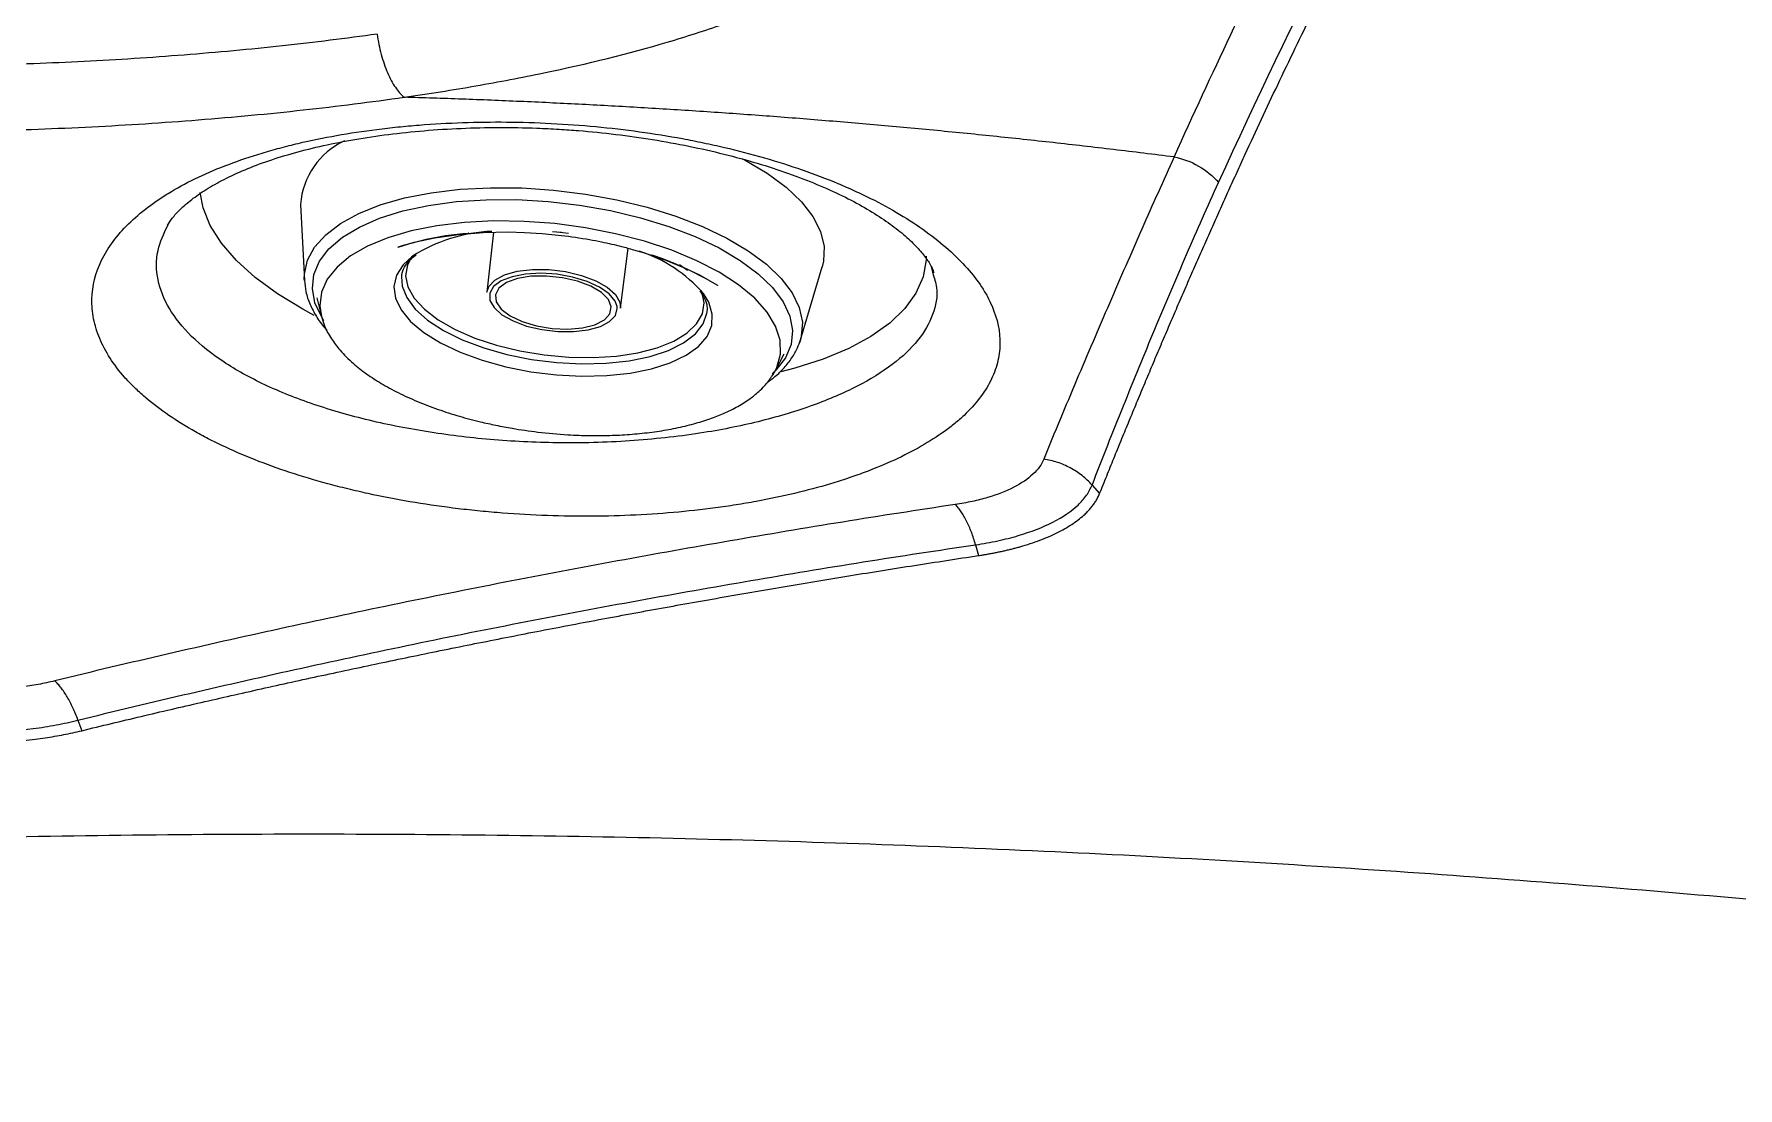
# Model space of a CAD drawing. Extents: x 527 to 611, y 788 to 934.
# Drawn here: x 569.44 to 575.27, y 876.02 to 879.63 of the extents above; entities that cross this region are included whole.
import ezdxf

# ---------------------------------------------------------------- set-up
doc = ezdxf.new("R2010")
doc.units = 0
doc.header["$MEASUREMENT"] = 0
doc.layers.add('1', color=4, linetype='Continuous')
doc.layers.add('GEOMETRY', color=3, linetype='Continuous', lineweight=25)

# ---------------------------------------------------------------- blocks, each defined once
blk = doc.blocks.new('2026_FLAIR')
at = {"layer": 'GEOMETRY'}
for p, q in [((43.2843, 75.6788), (43.2975, 75.4186)), ((42.8298, 75.607), (42.8311, 75.6104)), ((43.9444, 75.5838), (43.922, 75.3786)), ((44.178, 75.5824), (44.1472, 75.5851)), ((44.3789, 75.324), (44.4054, 75.5289)), ((44.6089, 75.4528), (44.581, 75.4722)), ((44.9951, 75.2158), (45.0693, 75.4656)), ((45.4421, 75.4666), (45.4472, 75.4469)), ((43.2975, 75.4186), (43.2973, 75.4243)), ((43.6303, 75.4351), (43.6299, 75.4309)), ((45.4472, 75.4469), (45.448, 75.4439)), ((43.3402, 75.3586), (43.3559, 75.2957)), ((43.3559, 75.2957), (43.3622, 75.2765)), ((44.9095, 75.1101), (44.9395, 75.1676)), ((44.9951, 75.2158), (44.9915, 75.2049)), ((45.9933, 74.7179), (46.019, 74.6887)), ((45.9933, 74.7179), (45.9933, 74.7179)), ((45.5943, 74.5135), (45.6046, 74.4767)), ((42.5226, 73.913), (42.5226, 73.913)), ((42.5226, 73.913), (42.5354, 73.8771))]:
    blk.add_line(p, q, dxfattribs=at)
at = {"layer": 'GEOMETRY', "flags": 128}
for points in [[(44.7943, 75.8364), (44.806, 75.8302), (44.8816, 75.7856)], [(44.8816, 75.7856), (44.946, 75.738), (44.9984, 75.6883), (45.0379, 75.6373), (45.0639, 75.5857), (45.0759, 75.5344), (45.0738, 75.4841), (45.0693, 75.4656)], [(43.3313, 75.2989), (43.2924, 75.3198), (43.2053, 75.3728), (43.1292, 75.4286), (43.0651, 75.4866), (43.0137, 75.5462), (42.9755, 75.6066), (42.951, 75.6673), (42.941, 75.7197)], [(43.2973, 75.4243), (43.2978, 75.4399), (43.3083, 75.4876), (43.3327, 75.533), (43.3705, 75.5753), (43.4211, 75.6139), (43.4836, 75.6481), (43.5571, 75.6773), (43.6403, 75.701), (43.7319, 75.7189), (43.8303, 75.7307), (43.934, 75.7362), (44.0413, 75.7353), (44.1503, 75.728), (44.2593, 75.7144), (44.3665, 75.6947), (44.4701, 75.6693), (44.5685, 75.6386), (44.66, 75.6031), (44.7432, 75.5634), (44.8165, 75.5201)], [(43.3646, 75.2806), (43.3567, 75.293), (43.3338, 75.3422), (43.3248, 75.3911), (43.3299, 75.4388), (43.349, 75.4844), (43.3817, 75.5272), (43.4275, 75.5664), (43.4856, 75.6014), (43.555, 75.6316), (43.6345, 75.6564), (43.7228, 75.6754), (43.8184, 75.6884), (43.9195, 75.695), (44.0246, 75.6952), (44.1317, 75.689), (44.2391, 75.6764), (44.3449, 75.6578), (44.4473, 75.6333), (44.5446, 75.6034), (44.635, 75.5687), (44.7171, 75.5298), (44.7894, 75.4872)], [(44.9095, 75.1101), (44.9147, 75.121), (44.9273, 75.1667), (44.9259, 75.2141), (44.9104, 75.2623), (44.8811, 75.3105), (44.8386, 75.3578), (44.7837, 75.4034), (44.7172, 75.4464), (44.6405, 75.4861), (44.5548, 75.5218), (44.4617, 75.5529), (44.3628, 75.5787), (44.26, 75.5989), (44.155, 75.613), (44.0498, 75.6208), (43.9461, 75.6222), (43.8459, 75.6172), (43.7509, 75.6058), (43.6629, 75.5883), (43.5834, 75.5649), (43.5138, 75.5361), (43.4554, 75.5023), (43.4092, 75.4643), (43.376, 75.4226), (43.3564, 75.3781), (43.3509, 75.3314), (43.3559, 75.2957)], [(43.7761, 75.5701), (43.7761, 75.5701), (43.7784, 75.5705), (43.7814, 75.5709), (43.788, 75.5719), (43.8082, 75.5746), (43.8385, 75.578), (43.8578, 75.5798), (43.8597, 75.58), (43.8598, 75.58), (43.8598, 75.58), (43.8598, 75.58), (43.8598, 75.58), (43.8598, 75.58), (43.8598, 75.58), (43.8598, 75.58), (43.8598, 75.58), (43.8598, 75.58), (43.8598, 75.58), (43.8596, 75.58), (43.8584, 75.5799), (43.8397, 75.5781), (43.7802, 75.5708), (43.7142, 75.559), (43.636, 75.5387), (43.6181, 75.5329), (43.6169, 75.5326), (43.6169, 75.5325), (43.6169, 75.5325), (43.6169, 75.5325), (43.6169, 75.5325), (43.6169, 75.5325), (43.6169, 75.5325), (43.6169, 75.5325), (43.6169, 75.5325), (43.6169, 75.5325), (43.6169, 75.5325), (43.6169, 75.5325), (43.6169, 75.5326), (43.6181, 75.533), (43.6731, 75.5493), (43.7443, 75.5648), (43.8244, 75.5764), (43.909, 75.5831), (43.9947, 75.5847), (44.0513, 75.5832), (44.1114, 75.5795), (44.1769, 75.573)], [(44.2019, 75.5793), (44.1822, 75.5819), (44.1605, 75.5844)], [(44.4241, 75.5236), (44.457, 75.5145), (44.5347, 75.488), (44.6089, 75.457), (44.6711, 75.4257), (44.7092, 75.4033), (44.7114, 75.4019), (44.7116, 75.4018), (44.7116, 75.4017), (44.7116, 75.4017), (44.7116, 75.4017), (44.7116, 75.4017), (44.7116, 75.4017), (44.7116, 75.4017), (44.7116, 75.4017), (44.7116, 75.4017), (44.7116, 75.4018), (44.7116, 75.4018), (44.7105, 75.4025), (44.6513, 75.4363), (44.5743, 75.4723), (44.5237, 75.4921), (44.4876, 75.5048), (44.4869, 75.505), (44.4867, 75.5051), (44.4867, 75.5051), (44.4867, 75.5051), (44.4867, 75.5051), (44.4867, 75.5051), (44.4867, 75.5051), (44.4867, 75.5051), (44.4867, 75.5051), (44.4867, 75.5051), (44.4867, 75.5051), (44.487, 75.505), (44.4898, 75.504), (44.5361, 75.4875), (44.557, 75.4793), (44.5593, 75.4784), (44.5597, 75.4782), (44.5597, 75.4782), (44.5597, 75.4782), (44.5597, 75.4782), (44.5597, 75.4782), (44.5597, 75.4782), (44.5597, 75.4782), (44.5597, 75.4782), (44.5597, 75.4783), (44.5596, 75.4783), (44.5593, 75.4784), (44.5577, 75.479), (44.5517, 75.4814), (44.5496, 75.4823), (44.5491, 75.4825), (44.549, 75.4825), (44.5489, 75.4826), (44.5489, 75.4826), (44.5489, 75.4826), (44.5489, 75.4826), (44.5491, 75.4825), (44.5497, 75.4823), (44.5521, 75.4813), (44.5599, 75.4781), (44.5634, 75.4767), (44.5645, 75.4763), (44.5656, 75.4758)], [(44.8165, 75.5201), (44.879, 75.4739), (44.9294, 75.4257), (44.9671, 75.3761), (44.9913, 75.326), (45.0018, 75.2763), (44.9982, 75.2277), (44.9951, 75.2158)], [(43.6671, 75.5015), (43.6355, 75.4723), (43.6128, 75.4365), (43.6039, 75.3982), (43.6092, 75.3584), (43.6284, 75.3181), (43.6612, 75.2785), (43.7066, 75.2405), (43.7634, 75.205), (43.8303, 75.1731), (43.9054, 75.1456), (43.9868, 75.1231), (44.0724, 75.1062), (44.16, 75.0955), (44.2473, 75.091)], [(43.6657, 75.5011), (43.6501, 75.4718), (43.6441, 75.4346), (43.652, 75.3962), (43.6736, 75.3576), (43.7084, 75.3198), (43.7553, 75.2839), (43.8131, 75.2508), (43.8803, 75.2215), (43.9549, 75.1967), (44.035, 75.1772), (44.1183, 75.1634), (44.2027, 75.1557), (44.2857, 75.1544), (44.3652, 75.1595), (44.4389, 75.1708), (44.5049, 75.188), (44.5614, 75.2108), (44.6067, 75.2383), (44.6397, 75.2699), (44.6595, 75.3048), (44.6655, 75.342), (44.6576, 75.3804), (44.6568, 75.3825)], [(43.922, 75.3786), (43.9283, 75.3976), (43.9489, 75.4196), (43.9822, 75.4374), (44.026, 75.4498), (44.0777, 75.456), (44.1339, 75.4557), (44.1912, 75.4488), (44.2459, 75.4359)], [(44.7894, 75.4872), (44.8508, 75.4417), (44.9, 75.3942), (44.9364, 75.3453), (44.9593, 75.296), (44.9683, 75.2471), (44.9632, 75.1995), (44.9441, 75.1539), (44.9114, 75.1111), (44.8983, 75.0983)], [(45.4258, 75.5017), (45.4254, 75.4895), (45.4148, 75.4314), (45.3903, 75.3755), (45.3521, 75.3223), (45.3007, 75.2726), (45.2366, 75.2269), (45.1605, 75.1856), (45.0734, 75.1493), (44.9762, 75.1184), (44.928, 75.1059)], [(43.6299, 75.4309), (43.6321, 75.3995), (43.6477, 75.3599), (43.677, 75.3206), (43.7194, 75.2828), (43.7735, 75.2474), (43.838, 75.2154), (43.9111, 75.1877), (43.9908, 75.1651), (44.0749, 75.1481), (44.1611, 75.1373), (44.2472, 75.1328)], [(44.3677, 75.3289), (44.3608, 75.348), (44.3402, 75.3728), (44.3075, 75.3957), (44.2649, 75.4152), (44.215, 75.4303), (44.1611, 75.4398), (44.1063, 75.4433), (44.0543, 75.4404), (44.0083, 75.4315), (43.9711, 75.4169), (43.9452, 75.3977), (43.932, 75.3751), (43.9317, 75.3739)], [(44.2324, 75.416), (44.1805, 75.428), (44.1264, 75.4337), (44.0739, 75.4327), (44.0271, 75.425), (43.9893, 75.4112), (43.9634, 75.3923), (43.9513, 75.3698), (43.9539, 75.3453), (43.971, 75.3206), (44.0013, 75.2976), (44.0426, 75.2779), (44.0918, 75.2631), (44.1453, 75.2542), (44.1991, 75.2519), (44.2492, 75.2563), (44.2919, 75.2671), (44.3241, 75.2836), (44.3432, 75.3045), (44.348, 75.3282), (44.3381, 75.353), (44.3142, 75.3771), (44.278, 75.3986), (44.2324, 75.416)], [(44.2459, 75.4359), (44.2946, 75.4176), (44.3343, 75.3953), (44.3624, 75.3702), (44.3772, 75.3439), (44.3789, 75.324)], [(43.9317, 75.3739), (43.9326, 75.3505), (43.9467, 75.3254), (43.9736, 75.3013), (44.0115, 75.2799), (44.0581, 75.2625)], [(44.2473, 75.091), (44.3321, 75.0931), (44.4122, 75.1016), (44.4854, 75.1163), (44.5499, 75.1368), (44.6041, 75.1626), (44.6465, 75.193), (44.6759, 75.2272), (44.6918, 75.2644), (44.6936, 75.3036), (44.6813, 75.3437), (44.663, 75.3737)], [(44.0581, 75.2625), (44.1105, 75.2501), (44.1652, 75.2436), (44.219, 75.2433), (44.2684, 75.2492), (44.3104, 75.2611), (44.3422, 75.2781), (44.3619, 75.2991), (44.3682, 75.3229), (44.3677, 75.3289)], [(44.2472, 75.1328), (44.3306, 75.1349), (44.4092, 75.1435), (44.4808, 75.1584), (44.5435, 75.1791), (44.5955, 75.205), (44.6355, 75.2356), (44.6622, 75.2699), (44.6751, 75.307), (44.6752, 75.3075)]]:
    blk.add_lwpolyline(points, dxfattribs=at)
at = {"layer": 'GEOMETRY'}
for centre, radius, start, end in [((43.5449, 75.6597), 0.2613, 114.99439, 175.802), ((43.9613, 75.0395), 0.5477, 92.34646, 122.48655), ((44.2955, 75.0558), 0.486, 40.86025, 72.27684)]:
    blk.add_arc(centre, radius, start, end, dxfattribs=at)
for points, knots in [([(47.822, 78.5363), (47.5643, 78.2094), (47.3059, 77.8219), (46.9184, 77.1484), (46.7892, 76.9086), (46.5312, 76.3981), (46.4024, 76.1275), (46.2738, 75.8415)], [0, 0, 0, 0, 0.5, 0.5, 0.75, 0.75, 1, 1, 1, 1]), ([(46.4264, 75.7541), (46.6865, 76.3267), (46.9469, 76.8379), (47.3366, 77.5132), (47.4663, 77.723), (47.6606, 78.015), (47.7252, 78.1085), (47.8222, 78.2431), (47.8544, 78.287), (47.919, 78.3729), (47.9513, 78.4149), (47.9834, 78.456)], [0, 0, 0, 0, 0.5, 0.5, 0.75, 0.75, 0.875, 0.875, 0.9375, 0.9375, 1, 1, 1, 1]), ([(46.019, 74.6887), (46.0271, 74.7088), (46.0434, 74.7492), (46.0679, 74.8097), (46.0926, 74.8703), (46.1176, 74.931), (46.1427, 74.9919), (46.1681, 75.0529), (46.1937, 75.114), (46.2195, 75.1751), (46.2456, 75.2364), (46.2718, 75.2977), (46.2983, 75.3591), (46.3249, 75.4206), (46.3518, 75.482), (46.3789, 75.5436), (46.4062, 75.6051), (46.4338, 75.6666), (46.4615, 75.7282), (46.4895, 75.7897), (46.5452, 75.9114), (46.6316, 76.0963), (46.7518, 76.3447), (46.881, 76.6021), (47.0072, 76.8432), (47.1364, 77.0801), (47.2762, 77.326), (47.4054, 77.5411), (47.5102, 77.7078), (47.5792, 77.8147), (47.6419, 77.9093), (47.7022, 77.9981), (47.76, 78.0813), (47.8154, 78.1591), (47.8684, 78.2318), (47.919, 78.2997), (47.9671, 78.363), (47.9984, 78.403), (48.0137, 78.4225)], [0, 0, 0, 0, 0.012229, 0.024563, 0.037003, 0.049548, 0.062199, 0.074955, 0.087816, 0.100782, 0.113854, 0.127031, 0.140313, 0.153701, 0.167193, 0.18079, 0.194493, 0.208301, 0.222213, 0.236231, 0.250353, 0.305977, 0.366131, 0.430808, 0.500001, 0.555662, 0.624786, 0.70992, 0.749659, 0.782286, 0.813708, 0.843927, 0.872942, 0.900755, 0.927367, 0.952777, 0.976988, 1, 1, 1, 1]), ([(43.639, 76.0459), (43.6416, 76.0463), (43.6443, 76.0466), (43.6495, 76.0474), (43.6574, 76.0485), (43.6757, 76.0512), (43.7122, 76.0567), (43.7431, 76.0615), (43.8045, 76.0712), (43.8449, 76.078), (43.9642, 76.0988), (44.0415, 76.1135), (44.2665, 76.1605), (44.4076, 76.1954), (44.5724, 76.2441), (44.6048, 76.2541), (44.6683, 76.2747), (44.6993, 76.2851), (44.7897, 76.3171), (44.8466, 76.3392), (45.0078, 76.4077), (45.1023, 76.4564), (45.2039, 76.5214), (45.2234, 76.5346), (45.2607, 76.5614), (45.2784, 76.5749), (45.3286, 76.6158), (45.3582, 76.6435), (45.4356, 76.7279), (45.4722, 76.7858), (45.4987, 76.8601), (45.5031, 76.8751), (45.5098, 76.9052), (45.5122, 76.9202), (45.5163, 76.9654), (45.5151, 76.9954), (45.4999, 77.0853), (45.4744, 77.1449), (45.4229, 77.2188), (45.4116, 77.2336), (45.3871, 77.263), (45.3739, 77.2776), (45.3317, 77.3209), (45.2999, 77.3492), (45.1942, 77.4324), (45.1098, 77.4857), (44.9864, 77.5493), (44.9608, 77.5619), (44.908, 77.5868), (44.8808, 77.5989), (44.7972, 77.6347), (44.7386, 77.6577), (44.5546, 77.7236), (44.421, 77.7639), (44.2398, 77.8095), (44.2028, 77.8183), (44.1276, 77.8356), (44.0895, 77.8439), (43.9739, 77.868), (43.8952, 77.8828), (43.6536, 77.9239), (43.4857, 77.9466), (43.2671, 77.9691), (43.2229, 77.9733), (43.1337, 77.9811), (43.089, 77.9846), (42.9544, 77.9943), (42.8642, 77.9995), (42.5921, 78.0113), (42.4088, 78.014), (42.1771, 78.011), (42.1306, 78.01), (42.0375, 78.0075), (41.9911, 78.0059), (41.8525, 78.0002), (41.7609, 77.9951), (41.4887, 77.9761), (41.3103, 77.9584), (41.0914, 77.9298), (41.0479, 77.9238), (40.9611, 77.9111), (40.9182, 77.9044), (40.7911, 77.8836), (40.7084, 77.8686), (40.4663, 77.8203), (40.3128, 77.7837), (40.1311, 77.7322), (40.0952, 77.7217), (40.0246, 77.6999), (39.99, 77.6888), (39.8884, 77.6549), (39.8238, 77.6314), (39.6388, 77.5586), (39.5273, 77.5069), (39.4029, 77.438), (39.3788, 77.4241), (39.3321, 77.3957), (39.3096, 77.3814), (39.245, 77.3381), (39.2057, 77.3089), (39.0985, 77.22), (39.0414, 77.1593), (38.9884, 77.0817), (38.9788, 77.0661), (38.9613, 77.0347), (38.9535, 77.0189), (38.9332, 76.9719), (38.9237, 76.9407), (38.9066, 76.8475), (38.9107, 76.7861), (38.9353, 76.7105), (38.9412, 76.6955), (38.9551, 76.6655), (38.963, 76.6506), (38.9896, 76.6064), (39.0111, 76.5777), (39.0866, 76.4936), (39.1516, 76.4403), (39.2514, 76.3775), (39.2723, 76.3651), (39.316, 76.3407), (39.3388, 76.3287), (39.4094, 76.2936), (39.4596, 76.2713), (39.6192, 76.2075), (39.7378, 76.1691), (39.9013, 76.1262), (39.9348, 76.1178), (40.0033, 76.1017), (40.0383, 76.0938), (40.1446, 76.0713), (40.2177, 76.0575), (40.4435, 76.0193), (40.6026, 75.9982), (40.7706, 75.9812)], [0, 0, 0, 0, 0.000488, 0.000488, 0.000977, 0.001953, 0.003906, 0.007812, 0.007812, 0.015625, 0.015625, 0.03125, 0.03125, 0.0625, 0.0625, 0.070312, 0.070312, 0.078125, 0.078125, 0.09375, 0.09375, 0.125, 0.125, 0.132812, 0.132812, 0.140625, 0.140625, 0.15625, 0.15625, 0.1875, 0.1875, 0.195313, 0.195313, 0.203125, 0.203125, 0.21875, 0.21875, 0.25, 0.25, 0.257813, 0.257813, 0.265625, 0.265625, 0.28125, 0.28125, 0.3125, 0.3125, 0.320313, 0.320313, 0.328125, 0.328125, 0.34375, 0.34375, 0.375, 0.375, 0.382813, 0.382813, 0.390625, 0.390625, 0.40625, 0.40625, 0.4375, 0.4375, 0.445313, 0.445313, 0.453125, 0.453125, 0.46875, 0.46875, 0.5, 0.5, 0.507813, 0.507813, 0.515625, 0.515625, 0.53125, 0.53125, 0.5625, 0.5625, 0.570313, 0.570313, 0.578125, 0.578125, 0.59375, 0.59375, 0.625, 0.625, 0.632813, 0.632813, 0.640625, 0.640625, 0.65625, 0.65625, 0.6875, 0.6875, 0.695313, 0.695313, 0.703125, 0.703125, 0.71875, 0.71875, 0.75, 0.75, 0.757813, 0.757813, 0.765625, 0.765625, 0.78125, 0.78125, 0.8125, 0.8125, 0.820312, 0.820312, 0.828125, 0.828125, 0.84375, 0.84375, 0.875, 0.875, 0.882812, 0.882812, 0.890625, 0.890625, 0.90625, 0.90625, 0.9375, 0.9375, 0.945312, 0.945312, 0.953125, 0.953125, 0.96875, 0.96875, 1, 1, 1, 1]), ([(43.5461, 76.2621), (43.4404, 76.2472), (43.3324, 76.2338), (43.167, 76.2158), (43.1113, 76.2102), (42.9989, 76.1997), (42.9422, 76.1948), (42.7722, 76.1814), (42.6582, 76.174), (42.429, 76.1624), (42.3138, 76.1581), (42.1401, 76.154), (42.082, 76.1531), (41.9947, 76.1522), (41.9655, 76.152), (41.9074, 76.1519), (41.8785, 76.1519), (41.7344, 76.1525), (41.6207, 76.1547), (41.3967, 76.1621), (41.2863, 76.1674), (41.0687, 76.1813), (40.9616, 76.1899), (40.8561, 76.2002)], [0, 0, 0, 0, 0.125, 0.125, 0.1875, 0.1875, 0.25, 0.25, 0.375, 0.375, 0.5, 0.5, 0.5625, 0.5625, 0.59375, 0.59375, 0.625, 0.625, 0.75, 0.75, 0.875, 0.875, 1, 1, 1, 1]), ([(43.5461, 76.2621), (43.5496, 76.2384), (43.5545, 76.2149), (43.5666, 76.1703), (43.5739, 76.1492), (43.5902, 76.1111), (43.5992, 76.0941), (43.6184, 76.0656), (43.6285, 76.0541), (43.6387, 76.0459)], [0, 0, 0, 0, 0.25, 0.25, 0.5, 0.5, 0.75, 0.75, 1, 1, 1, 1]), ([(40.7712, 75.9812), (40.8836, 75.97), (40.9978, 75.9606), (41.2297, 75.9453), (41.3474, 75.9394), (41.5862, 75.9311), (41.7073, 75.9286), (41.861, 75.9278), (41.8918, 75.9277), (41.9537, 75.9278), (41.9848, 75.928), (42.0779, 75.9288), (42.1398, 75.9298), (42.325, 75.934), (42.4478, 75.9386), (42.6922, 75.951), (42.8137, 75.9589), (42.9949, 75.9733), (43.0553, 75.9785), (43.1752, 75.9898), (43.2346, 75.9959), (43.4109, 76.0153), (43.526, 76.0298), (43.6387, 76.0459)], [0, 0, 0, 0, 0.125, 0.125, 0.25, 0.25, 0.375, 0.375, 0.40625, 0.40625, 0.4375, 0.4375, 0.5, 0.5, 0.625, 0.625, 0.75, 0.75, 0.8125, 0.8125, 0.875, 0.875, 1, 1, 1, 1]), ([(46.2738, 75.8414), (46.2393, 75.8457), (46.1703, 75.8543), (46.067, 75.8668), (45.9637, 75.8788), (45.8607, 75.8904), (45.7578, 75.9016), (45.6551, 75.9124), (45.5526, 75.9228), (45.4502, 75.9328), (45.348, 75.9423), (45.246, 75.9515), (45.1442, 75.9603), (45.0426, 75.9687), (44.9411, 75.9767), (44.8398, 75.9843), (44.7387, 75.9915), (44.6378, 75.9983), (44.537, 76.0048), (44.4365, 76.0108), (44.3361, 76.0165), (44.2359, 76.0218), (44.1359, 76.0268), (44.0362, 76.0313), (43.9366, 76.0355), (43.8372, 76.0394), (43.738, 76.0428), (43.6719, 76.0449), (43.6389, 76.0459)], [0, 0, 0, 0, 0.039493, 0.078901, 0.118224, 0.157464, 0.19662, 0.235693, 0.274682, 0.31359, 0.352415, 0.391158, 0.429819, 0.468398, 0.506896, 0.545313, 0.583648, 0.621901, 0.660074, 0.698166, 0.736177, 0.774107, 0.811956, 0.849726, 0.887415, 0.925023, 0.962552, 1, 1, 1, 1]), ([(44.1423, 75.9563), (44.0398, 75.9616), (43.9387, 75.9625), (43.7893, 75.9574), (43.7398, 75.9546), (43.6662, 75.9488), (43.6417, 75.9466), (43.5934, 75.9416), (43.5696, 75.9389), (43.4517, 75.924), (43.3619, 75.908), (43.2554, 75.8829), (43.2344, 75.8776), (43.1929, 75.8665), (43.1725, 75.8607), (43.1127, 75.8427), (43.0747, 75.8298), (42.966, 75.7886), (42.9006, 75.7577), (42.8281, 75.7147), (42.8141, 75.7059), (42.7874, 75.688), (42.7745, 75.6789), (42.7378, 75.6512), (42.7156, 75.6321), (42.6758, 75.5928), (42.6581, 75.5725), (42.6273, 75.5309), (42.6142, 75.5094), (42.5826, 75.4443), (42.5716, 75.4001), (42.5698, 75.3327), (42.5718, 75.3101), (42.5807, 75.2644), (42.5877, 75.2417), (42.6159, 75.1745), (42.6442, 75.1305), (42.6918, 75.0767), (42.702, 75.066), (42.7235, 75.0448), (42.7347, 75.0343), (42.7701, 75.0033), (42.7958, 74.9833), (42.8513, 74.9443), (42.8811, 74.9254), (42.9288, 74.8978), (42.9453, 74.8888), (42.9792, 74.871), (42.9967, 74.8623), (43.0864, 74.8195), (43.1642, 74.7888), (43.2898, 74.7475), (43.3331, 74.7345), (43.4004, 74.7163), (43.4232, 74.7105), (43.4692, 74.6993), (43.4924, 74.6939), (43.6093, 74.6684), (43.7058, 74.652), (43.8302, 74.6363), (43.8553, 74.6334), (43.9058, 74.6282), (43.9313, 74.6258), (44.0076, 74.6194), (44.0587, 74.6163), (44.161, 74.6121), (44.2124, 74.6111), (44.3137, 74.6112), (44.3638, 74.6123), (44.5126, 74.6188), (44.6096, 74.6272), (44.728, 74.643), (44.7517, 74.6465), (44.7982, 74.6538), (44.8211, 74.6577), (44.8888, 74.6701), (44.9763, 74.6885), (45.0584, 74.7105), (45.118, 74.7284), (45.1375, 74.7346), (45.1758, 74.7474), (45.1946, 74.754), (45.2861, 74.7881), (45.3512, 74.8182), (45.437, 74.8672), (45.4636, 74.8842), (45.5005, 74.9108), (45.5122, 74.9199), (45.5345, 74.9382), (45.5451, 74.9474), (45.5947, 74.9941), (45.6249, 75.0331), (45.6507, 75.0841), (45.6553, 75.0944), (45.6632, 75.1152), (45.6666, 75.1258), (45.6747, 75.1575), (45.6775, 75.1787), (45.6788, 75.243), (45.6699, 75.2864), (45.6462, 75.3415), (45.6408, 75.3526), (45.6289, 75.3745), (45.6223, 75.3855), (45.601, 75.4181), (45.5844, 75.4396), (45.5467, 75.4823), (45.5256, 75.5034), (45.4786, 75.5452), (45.4526, 75.566), (45.3691, 75.6263), (45.3058, 75.6642), (45.2172, 75.7085), (45.199, 75.7172), (45.1616, 75.7343), (45.1424, 75.7427), (45.0835, 75.7673), (45.0429, 75.7828), (44.9174, 75.8265), (44.8287, 75.8522), (44.7114, 75.8796), (44.6875, 75.8849), (44.6395, 75.8949), (44.6154, 75.8997), (44.5427, 75.9131), (44.4937, 75.921), (44.3455, 75.9415), (44.2449, 75.951), (44.1423, 75.9563)], [0, 0, 0, 0, 0.03125, 0.03125, 0.046875, 0.046875, 0.054688, 0.054688, 0.0625, 0.0625, 0.09375, 0.09375, 0.101563, 0.101563, 0.109375, 0.109375, 0.125, 0.125, 0.15625, 0.15625, 0.164063, 0.164063, 0.171875, 0.171875, 0.1875, 0.1875, 0.203125, 0.203125, 0.21875, 0.21875, 0.25, 0.25, 0.265625, 0.265625, 0.28125, 0.28125, 0.3125, 0.3125, 0.320313, 0.320313, 0.328125, 0.328125, 0.34375, 0.34375, 0.359375, 0.359375, 0.367188, 0.367188, 0.375, 0.375, 0.40625, 0.40625, 0.421875, 0.421875, 0.429688, 0.429688, 0.4375, 0.4375, 0.46875, 0.46875, 0.476563, 0.476563, 0.484375, 0.484375, 0.5, 0.5, 0.515625, 0.515625, 0.53125, 0.53125, 0.5625, 0.5625, 0.570313, 0.570313, 0.578125, 0.578125, 0.59375, 0.609375, 0.609375, 0.617188, 0.617188, 0.625, 0.625, 0.65625, 0.65625, 0.671875, 0.671875, 0.679688, 0.679688, 0.6875, 0.6875, 0.71875, 0.71875, 0.726563, 0.726563, 0.734375, 0.734375, 0.75, 0.75, 0.78125, 0.78125, 0.789063, 0.789063, 0.796875, 0.796875, 0.8125, 0.8125, 0.828125, 0.828125, 0.84375, 0.84375, 0.875, 0.875, 0.882813, 0.882813, 0.890625, 0.890625, 0.90625, 0.90625, 0.9375, 0.9375, 0.945312, 0.945312, 0.953125, 0.953125, 0.96875, 0.96875, 1, 1, 1, 1]), ([(42.8289, 75.6073), (42.829, 75.6075), (42.8318, 75.6135), (42.8446, 75.6319), (42.8708, 75.6614), (42.9099, 75.6954), (42.9599, 75.7302), (43.021, 75.7649), (43.0926, 75.7982), (43.1735, 75.8288), (43.2637, 75.8565), (43.3622, 75.881), (43.4697, 75.9022), (43.5851, 75.9194), (43.7069, 75.9322), (43.8333, 75.9402), (43.9626, 75.9431), (44.0752, 75.9413), (44.1441, 75.9377), (44.1694, 75.9363)], [0, 0, 0, 0, 0.002474, 0.062828, 0.126807, 0.18954, 0.252142, 0.3149, 0.3778, 0.440613, 0.501885, 0.564713, 0.629035, 0.694555, 0.76092, 0.82776, 0.894686, 0.961321, 1, 1, 1, 1]), ([(44.1694, 75.9363), (44.1917, 75.9348), (44.2566, 75.9305), (44.364, 75.9195), (44.4902, 75.9018), (44.614, 75.8791), (44.7339, 75.852), (44.8481, 75.8207), (44.9548, 75.7859), (45.0525, 75.7483), (45.1399, 75.7089), (45.2163, 75.6683), (45.282, 75.627), (45.3374, 75.5859), (45.3817, 75.5462), (45.4148, 75.5097), (45.4367, 75.4787), (45.4483, 75.456), (45.4505, 75.4481), (45.4515, 75.4447)], [0, 0, 0, 0, 0.0328365, 0.0958703, 0.1593452, 0.2233386, 0.2876032, 0.351748, 0.4153631, 0.4780753, 0.5395486, 0.5995799, 0.6591302, 0.7191811, 0.779131, 0.8386328, 0.8976095, 0.9564677, 1, 1, 1, 1]), ([(46.2738, 75.8414), (46.2372, 75.7607), (46.2007, 75.6782), (46.127, 75.511), (46.0898, 75.4261), (46.0153, 75.2535), (45.9779, 75.1659), (45.9027, 74.9884), (45.865, 74.8984), (45.8279, 74.8067)], [0, 0, 0, 0, 0.25, 0.25, 0.5, 0.5, 0.75, 0.75, 1, 1, 1, 1]), ([(46.2738, 75.8414), (46.3031, 75.8358), (46.3316, 75.8253), (46.3836, 75.7955), (46.407, 75.7763), (46.4264, 75.754)], [0, 0, 0, 0, 0.5, 0.5, 1, 1, 1, 1]), ([(45.9933, 74.7179), (46.0287, 74.8097), (46.0647, 74.8999), (46.1365, 75.0779), (46.1723, 75.1657), (46.2444, 75.3386), (46.2806, 75.4236), (46.3532, 75.591), (46.3896, 75.6734), (46.4264, 75.7541)], [0, 0, 0, 0, 0.25, 0.25, 0.5, 0.5, 0.75, 0.75, 1, 1, 1, 1]), ([(45.448, 75.4439), (45.4532, 75.4274), (45.4683, 75.3792), (45.4527, 75.301), (45.4026, 75.2123), (45.3151, 75.1296), (45.1937, 75.0547), (45.0427, 74.9894), (44.8652, 74.9357), (44.6595, 74.8936), (44.4279, 74.8672), (44.1844, 74.8594), (43.9481, 74.8701), (43.726, 74.8965), (43.5172, 74.9373), (43.3262, 74.9922), (43.1574, 75.0595), (43.0162, 75.1383), (42.9054, 75.2263), (42.8296, 75.3217), (42.791, 75.4212), (42.7882, 75.518), (42.8166, 75.5786), (42.8298, 75.607)], [0, 0, 0, 0, 0.025139, 0.073304, 0.121747, 0.170193, 0.21865, 0.267107, 0.3156, 0.364092, 0.418324, 0.472557, 0.522272, 0.5707, 0.619127, 0.667204, 0.715277, 0.763346, 0.811412, 0.859877, 0.908344, 0.957176, 1, 1, 1, 1]), ([(44.1769, 75.573), (44.2092, 75.5686), (44.2554, 75.5623), (44.3241, 75.549), (44.375, 75.5378), (44.4106, 75.5275), (44.4241, 75.5236)], [0, 0, 0, 0, 0.380226, 0.544468, 0.826589, 1, 1, 1, 1]), ([(43.6312, 75.432), (43.6313, 75.4364), (43.6316, 75.4491), (43.6422, 75.4691), (43.658, 75.4903), (43.6747, 75.5021), (43.6804, 75.5061)], [0, 0, 0, 0, 0.177892, 0.519905, 0.837863, 1, 1, 1, 1]), ([(43.2975, 75.4186), (43.2988, 75.4058), (43.3018, 75.3775), (43.3156, 75.3363), (43.3378, 75.2953), (43.3576, 75.2665), (43.3717, 75.2518), (43.3738, 75.2496)], [0, 0, 0, 0, 0.205958, 0.458163, 0.707899, 0.956733, 1, 1, 1, 1]), ([(44.6507, 75.3829), (44.6566, 75.3742), (44.6696, 75.3551), (44.6768, 75.3304), (44.6753, 75.3154), (44.6747, 75.3084)], [0, 0, 0, 0, 0.310474, 0.677309, 1, 1, 1, 1]), ([(43.3622, 75.2765), (43.3636, 75.2721), (43.3696, 75.2526), (43.3886, 75.2191), (43.4203, 75.1765), (43.4608, 75.1365), (43.5092, 75.0986), (43.5606, 75.0653), (43.6184, 75.0338), (43.6835, 75.0039), (43.7538, 74.9769), (43.8261, 74.9537), (43.8927, 74.936), (43.9534, 74.9225), (44.0189, 74.91), (44.0671, 74.9035), (44.0964, 74.8996)], [0, 0, 0, 0, 0.023381, 0.103204, 0.179949, 0.2733, 0.350976, 0.423865, 0.500847, 0.580638, 0.6602, 0.737128, 0.809841, 0.862323, 0.91638, 1, 1, 1, 1]), ([(44.8809, 75.0694), (44.8902, 75.076), (44.9122, 75.0916), (44.9406, 75.1194), (44.9662, 75.152), (44.9844, 75.1843), (44.992, 75.2065), (44.9951, 75.2158)], [0, 0, 0, 0, 0.16806, 0.397321, 0.625143, 0.843056, 1, 1, 1, 1]), ([(44.8961, 75.0897), (44.899, 75.0933), (44.9041, 75.0997), (44.9079, 75.107), (44.9095, 75.1101)], [0, 0, 0, 0, 0.566545, 1, 1, 1, 1]), ([(44.0964, 74.8996), (44.1306, 74.8961), (44.178, 74.8912), (44.2463, 74.888), (44.3028, 74.887), (44.3692, 74.8885), (44.4371, 74.8932), (44.5047, 74.9012), (44.5697, 74.9125), (44.6303, 74.927), (44.6846, 74.9439), (44.7353, 74.9638), (44.7819, 74.9869), (44.8214, 75.012), (44.8499, 75.0352), (44.8768, 75.0611), (44.8888, 75.079), (44.8961, 75.0897)], [0, 0, 0, 0, 0.097838, 0.135388, 0.196666, 0.261917, 0.331468, 0.402917, 0.475234, 0.547212, 0.617146, 0.681871, 0.756453, 0.830902, 0.889607, 0.933369, 1, 1, 1, 1]), ([(45.8279, 74.8067), (45.8241, 74.7977), (45.8193, 74.7888), (45.807, 74.7716), (45.7995, 74.7632), (45.7735, 74.739), (45.7518, 74.7242), (45.6991, 74.6971), (45.6691, 74.6854), (45.6189, 74.6704), (45.6012, 74.6659), (45.5642, 74.6578), (45.5451, 74.6543), (45.5252, 74.6514)], [0, 0, 0, 0, 0.125, 0.125, 0.25, 0.25, 0.5, 0.5, 0.75, 0.75, 0.875, 0.875, 1, 1, 1, 1]), ([(45.9933, 74.7179), (45.9827, 74.7298), (45.9598, 74.7514), (45.9331, 74.7689), (45.9046, 74.7842), (45.8898, 74.7906), (45.867, 74.7981), (45.8593, 74.8003), (45.8437, 74.804), (45.8358, 74.8055), (45.8279, 74.8067)], [0, 0, 0, 0, 0.25, 0.5, 0.5, 0.75, 0.75, 0.875, 0.875, 1, 1, 1, 1]), ([(45.5943, 74.5135), (45.6074, 74.5154), (45.6203, 74.5175), (45.6457, 74.5221), (45.6581, 74.5245), (45.6825, 74.5298), (45.6945, 74.5326), (45.7179, 74.5385), (45.7293, 74.5416), (45.7847, 74.5579), (45.8243, 74.5733), (45.8938, 74.6089), (45.9225, 74.6285), (45.9565, 74.6604), (45.9662, 74.6716), (45.9822, 74.6943), (45.9885, 74.706), (45.9933, 74.7179)], [0, 0, 0, 0, 0.0625, 0.0625, 0.125, 0.125, 0.1875, 0.1875, 0.25, 0.25, 0.5, 0.5, 0.75, 0.75, 0.875, 0.875, 1, 1, 1, 1]), ([(45.5252, 74.6514), (45.2683, 74.6131), (45.0115, 74.5713), (44.4977, 74.4823), (44.2408, 74.4352), (43.7269, 74.3351), (43.4701, 74.2819), (43.0849, 74.1976), (42.9565, 74.1688), (42.6998, 74.1095), (42.5715, 74.0791), (42.4434, 74.0476)], [0, 0, 0, 0, 0.25, 0.25, 0.5, 0.5, 0.75, 0.75, 0.875, 0.875, 1, 1, 1, 1]), ([(45.5943, 74.5135), (45.5902, 74.5287), (45.5809, 74.5573), (45.5699, 74.5828), (45.558, 74.6066), (45.5517, 74.6173), (45.542, 74.6315), (45.5387, 74.6359), (45.532, 74.6442), (45.5286, 74.648), (45.5252, 74.6514)], [0, 0, 0, 0, 0.25, 0.5, 0.5, 0.75, 0.75, 0.875, 0.875, 1, 1, 1, 1]), ([(45.6046, 74.4767), (45.6096, 74.4774), (45.6194, 74.4789), (45.634, 74.4814), (45.6484, 74.484), (45.6625, 74.4867), (45.6765, 74.4896), (45.6903, 74.4926), (45.7039, 74.4957), (45.7173, 74.499), (45.7305, 74.5024), (45.7435, 74.5059), (45.7753, 74.5151), (45.8232, 74.5314), (45.8812, 74.5574), (45.9307, 74.5865), (45.9619, 74.6114), (45.9805, 74.6299), (45.9905, 74.6413), (45.9994, 74.6528), (46.0071, 74.6646), (46.0138, 74.6765), (46.0173, 74.6846), (46.019, 74.6887)], [0, 0, 0, 0, 0.022902, 0.045754, 0.068566, 0.09135, 0.114117, 0.136878, 0.159643, 0.182425, 0.205234, 0.228081, 0.250978, 0.37579, 0.500679, 0.625707, 0.750807, 0.792415, 0.833906, 0.875345, 0.916796, 0.958326, 1, 1, 1, 1]), ([(42.5226, 73.913), (42.7775, 73.9762), (43.033, 74.0354), (43.5443, 74.1478), (43.8002, 74.2009), (44.3124, 74.3004), (44.5687, 74.347), (45.0813, 74.4349), (45.3376, 74.4761), (45.5943, 74.5135)], [0, 0, 0, 0, 0.25, 0.25, 0.5, 0.5, 0.75, 0.75, 1, 1, 1, 1]), ([(42.5354, 73.8771), (42.5693, 73.8854), (42.6372, 73.9018), (42.7392, 73.9261), (42.8416, 73.9501), (42.9442, 73.9738), (43.0471, 73.9973), (43.1504, 74.0205), (43.2539, 74.0434), (43.3577, 74.0661), (43.4619, 74.0884), (43.5663, 74.1105), (43.671, 74.1323), (43.776, 74.1539), (43.8813, 74.1751), (43.9869, 74.1961), (44.0928, 74.2168), (44.1989, 74.2372), (44.3054, 74.2573), (44.4121, 74.2771), (44.5191, 74.2967), (44.6264, 74.316), (44.734, 74.335), (44.8419, 74.3537), (44.95, 74.3721), (45.0585, 74.3903), (45.1672, 74.4081), (45.2761, 74.4257), (45.3854, 74.443), (45.4949, 74.46), (45.568, 74.4711), (45.6046, 74.4767)], [0, 0, 0, 0, 0.033228, 0.066547, 0.099955, 0.133452, 0.16704, 0.200717, 0.234485, 0.268341, 0.302288, 0.336325, 0.370451, 0.404666, 0.438972, 0.473367, 0.507851, 0.542425, 0.577089, 0.611841, 0.646684, 0.681615, 0.716636, 0.751745, 0.786944, 0.822231, 0.857608, 0.893073, 0.928627, 0.964269, 1, 1, 1, 1]), ([(42.4434, 74.0476), (42.4249, 74.043), (42.406, 74.0389), (42.3674, 74.0317), (42.3476, 74.0286), (42.2877, 74.0207), (42.2472, 74.0174), (42.1649, 74.0148), (42.1244, 74.0156), (42.0451, 74.0211), (42.0059, 74.0259), (41.9688, 74.0328)], [0, 0, 0, 0, 0.125, 0.125, 0.25, 0.25, 0.5, 0.5, 0.75, 0.75, 1, 1, 1, 1]), ([(42.5226, 73.913), (42.5172, 73.9279), (42.5056, 73.956), (42.4926, 73.9809), (42.479, 74.0042), (42.472, 74.0146), (42.4612, 74.0285), (42.4576, 74.0328), (42.4505, 74.0407), (42.4469, 74.0443), (42.4434, 74.0476)], [0, 0, 0, 0, 0.25, 0.5, 0.5, 0.75, 0.75, 0.875, 0.875, 1, 1, 1, 1]), ([(41.8953, 73.8934), (41.9198, 73.8889), (41.9449, 73.885), (41.9963, 73.8786), (42.0223, 73.8761), (42.101, 73.8706), (42.1544, 73.8695), (42.2633, 73.873), (42.3169, 73.8774), (42.396, 73.8878), (42.4222, 73.892), (42.4732, 73.9016), (42.4982, 73.907), (42.5226, 73.913)], [0, 0, 0, 0, 0.125, 0.125, 0.25, 0.25, 0.5, 0.5, 0.75, 0.75, 0.875, 0.875, 1, 1, 1, 1]), ([(41.8846, 73.8571), (41.8897, 73.8562), (41.8999, 73.8543), (41.9154, 73.8518), (41.931, 73.8494), (41.9468, 73.8472), (41.9626, 73.8452), (41.9786, 73.8433), (41.9947, 73.8416), (42.011, 73.84), (42.0273, 73.8386), (42.0655, 73.8358), (42.1265, 73.8331), (42.2106, 73.8337), (42.2948, 73.8384), (42.3612, 73.8455), (42.4101, 73.8524), (42.4422, 73.8577), (42.4738, 73.8635), (42.505, 73.87), (42.5252, 73.8747), (42.5354, 73.8771)], [0, 0, 0, 0, 0.025166, 0.05028, 0.075355, 0.100404, 0.12544, 0.150476, 0.175526, 0.200602, 0.225717, 0.250885, 0.375572, 0.500344, 0.625377, 0.75047, 0.800442, 0.85028, 0.900086, 0.949959, 1, 1, 1, 1]), ([(33.4214, 72.6539), (33.4334, 72.6558), (33.459, 72.6598), (33.5001, 72.6664), (33.5465, 72.6739), (33.5981, 72.6823), (33.655, 72.6916), (33.7172, 72.7018), (33.7846, 72.7128), (33.8574, 72.7247), (33.9355, 72.7373), (34.0949, 72.763), (34.3225, 72.7988), (34.723, 72.8599), (35.2205, 72.9326), (35.8898, 73.0244), (36.6318, 73.1182), (37.453, 73.211), (38.4145, 73.3061), (39.5179, 73.3951), (40.7636, 73.468), (42.0314, 73.5132), (43.3132, 73.5287), (44.5949, 73.5132), (45.8626, 73.468), (47.1084, 73.3951), (47.9984, 73.3233), (48.5425, 73.2726), (48.7495, 73.2525), (48.9553, 73.2319), (49.1598, 73.2106), (49.3631, 73.1888), (49.5651, 73.1664), (49.7658, 73.1435), (49.9652, 73.12), (50.1634, 73.0961), (50.3603, 73.0717), (50.5559, 73.0468), (50.6857, 73.0298), (50.7505, 73.0213)], [0, 0, 0, 0, 0.002168, 0.004649, 0.007445, 0.010555, 0.013979, 0.017717, 0.02177, 0.026137, 0.030819, 0.035814, 0.054775, 0.071629, 0.107405, 0.143256, 0.18996, 0.23771, 0.28651, 0.356687, 0.427814, 0.499911, 0.573005, 0.646087, 0.71818, 0.78931, 0.859498, 0.871514, 0.883473, 0.895376, 0.907224, 0.919015, 0.930751, 0.942431, 0.954056, 0.965625, 0.977139, 0.988597, 1, 1, 1, 1])]:
    blk.add_open_spline(points, degree=3, knots=knots, dxfattribs=at)
blk.add_open_spline([(45.5943, 74.5135), (45.5943, 74.5135), (45.5943, 74.5135), (45.5943, 74.5135)], degree=3, dxfattribs=at)

msp = doc.modelspace()

# ---------------------------------------------------------------- block references
at = {"layer": '1'}
msp.add_blockref('2026_FLAIR', (527.0666, 803.3631), dxfattribs=at)

doc.saveas('drawing.dxf')
